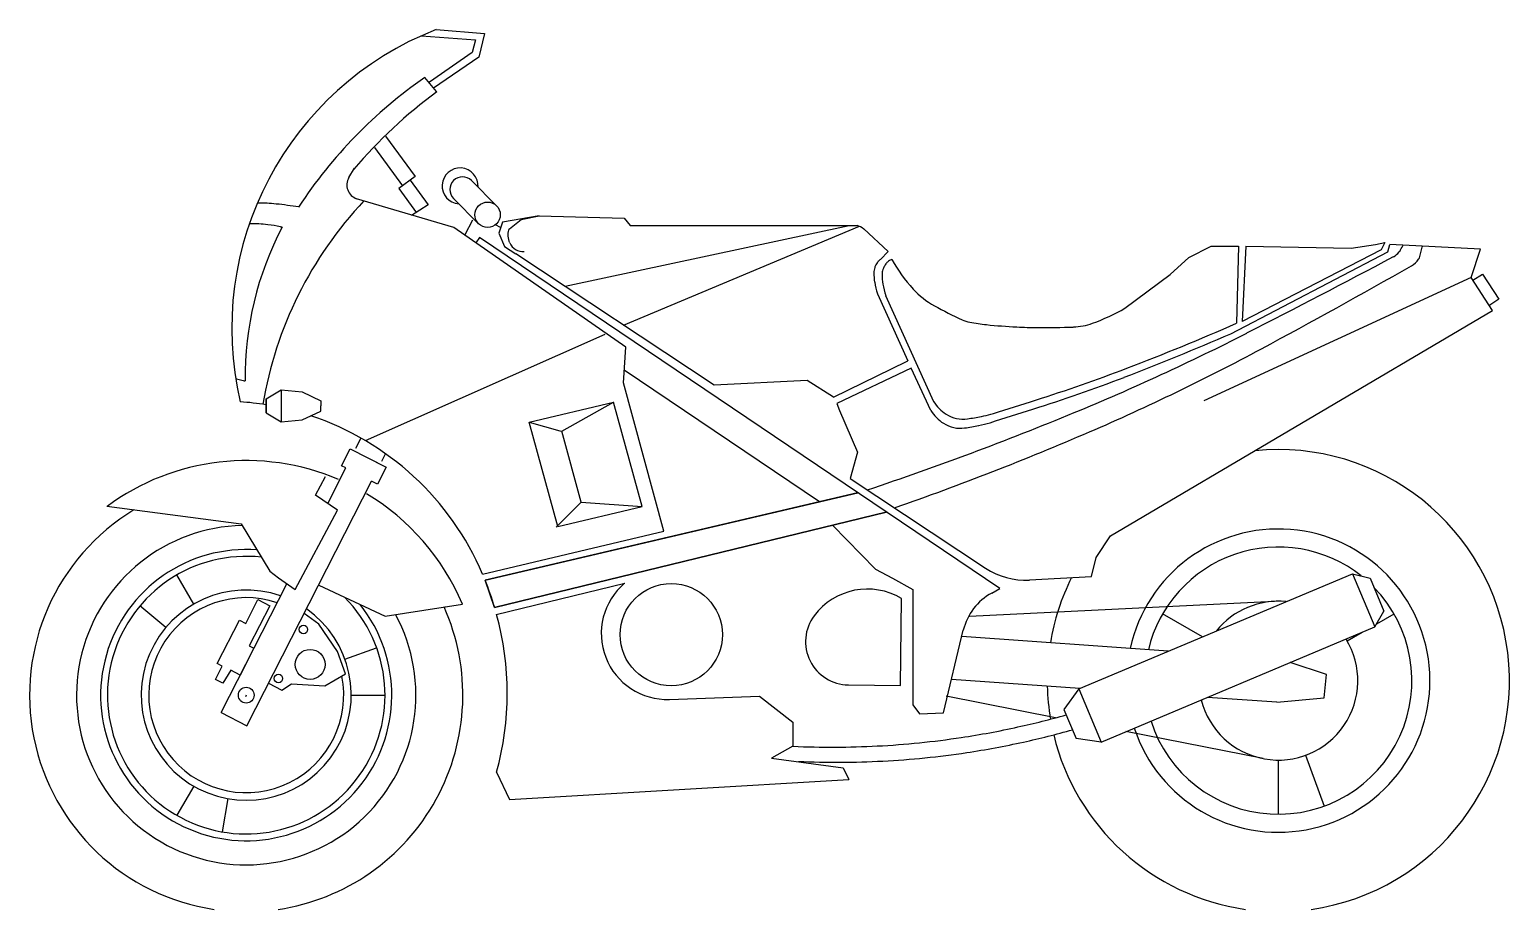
# Model space of a CAD drawing. Extents: x -205 to 0, y 0 to 122.
import ezdxf

# ---------------------------------------------------------------- set-up
doc = ezdxf.new("R2010")
doc.units = 0
doc.header["$LTSCALE"] = 25
doc.header["$MEASUREMENT"] = 0
doc.layers.get('0').update_dxf_attribs({"linetype": 'CONTINUOUS'})

msp = doc.modelspace()

# ---------------------------------------------------------------- linework, layer by layer
at = {"color": 0, "linetype": 'ByBlock'}
for p, q in [((-150.65, 120.99), (-143.2, 120.4)), ((-148.63, 121.84), (-141.95, 121.31)), ((-141.95, 121.31), (-142.74, 118.04)), ((-143.2, 120.4), (-143.62, 118.65)), ((-143.62, 118.65), (-149.57, 114.55)), ((-142.74, 118.04), (-149, 113.73)), ((-150.19, 115.2), (-150.2, 115.21)), ((-148.59, 113.26), (-150.19, 115.2)), ((-148.59, 113.26), (-148.55, 113.2)), ((-155.63, 107.09), (-151.53, 101.48)), ((-153.23, 100.18), (-157.14, 105.52)), ((-160.71, 101.34), (-159.92, 102.65)), ((-151.53, 101.48), (-153.81, 99.81)), ((-152.21, 100.98), (-149.73, 97.56)), ((-143.73, 100.94), (-140.25, 97.45)), ((-146.19, 94.42), (-159.65, 98.42)), ((-153.81, 99.81), (-151.37, 96.48)), ((-146.23, 98.45), (-142.75, 94.96)), ((-149.73, 97.56), (-152.06, 96.1)), ((-122.37, 77.87), (-146.19, 94.42)), ((-144.6, 93.44), (-143.56, 95.49)), ((-140.44, 94.83), (-139.77, 94.49)), ((-139.42, 95.19), (-139.94, 93.65)), ((-134.36, 96.04), (-139.42, 95.19)), ((-138.49, 94.26), (-136.85, 95.54)), ((-136.85, 95.54), (-134.36, 96.04)), ((-134.36, 96.04), (-122.58, 95.71)), ((-130.77, 86.33), (-91.44, 94.71)), ((-122.69, 80.9), (-90, 94.61)), ((-122.58, 95.71), (-121.75, 94.71)), ((-121.75, 94.71), (-90.34, 94.71)), ((-142.64, 93.04), (-143.15, 92.31)), ((-70.55, 44.42), (-142.64, 93.04)), ((-139.94, 93.65), (-139.15, 91.78)), ((-138.43, 92.3), (-138.54, 92.58)), ((-89.4, 94.23), (-86.01, 91.11)), ((-18.54, 92.1), (-17.24, 92.36)), ((-17.24, 92.36), (-17.76, 91.32)), ((-139.15, 91.78), (-137.59, 90.78)), ((-110.13, 72.58), (-137.59, 90.78)), ((-87.11, 90.02), (-86.01, 91.11)), ((-47, 87.93), (-44.4, 90.28)), ((-44.4, 90.28), (-41.28, 91.84)), ((-41.28, 91.84), (-40.64, 91.84)), ((-40.64, 91.84), (-37.52, 91.84)), ((-38.6, 79.72), (-16.83, 91.04)), ((-37.52, 91.84), (-37.78, 81.18)), ((-36.48, 91.84), (-37, 81.43)), ((-17.76, 91.32), (-37, 81.43)), ((-36.48, 91.84), (-21.92, 91.58)), ((-21.92, 91.58), (-18.54, 92.1)), ((-16.83, 91.04), (-16.54, 92.07)), ((-3.99, 91.42), (-16.54, 92.07)), ((-14.75, 91.88), (-14.71, 91.97)), ((-12.07, 91.71), (-12.05, 91.83)), ((-5.29, 87.51), (-3.99, 91.42)), ((-53.24, 83.25), (-47, 87.93)), ((-5.29, 87.51), (-42.3, 70.42)), ((-2.36, 82.94), (-5.29, 87.51)), ((-5.05, 87.13), (-3.72, 87.98)), ((-3.72, 87.98), (-1.48, 84.49)), ((-87.51, 85.25), (-83.31, 75.97)), ((-86.38, 85), (-79.75, 70.35)), ((-1.48, 84.49), (-2.86, 83.6)), ((-55.22, 51.72), (-2.36, 82.94)), ((-158.42, 64.92), (-125.23, 79.68)), ((-122.7, 72.91), (-122.37, 77.87)), ((-93.59, 70.92), (-83.49, 75.89)), ((-83.49, 75.89), (-83.31, 75.97)), ((-95.54, 56.45), (-122.58, 74.69)), ((-82.84, 74.96), (-93.12, 70.05)), ((-80.13, 69.09), (-82.84, 74.96)), ((-172.19, 70.69), (-170.1, 71.95)), ((-170.1, 71.95), (-170.1, 67.51)), ((-170.1, 71.95), (-167.17, 71.66)), ((-117.08, 52.39), (-122.7, 72.91)), ((-97.23, 73.24), (-110.13, 72.58)), ((-93.59, 70.92), (-97.23, 73.24)), ((-172.19, 68.77), (-172.19, 70.69)), ((-172.19, 70.69), (-172.19, 68.76)), ((-167.17, 71.66), (-164.58, 70.44)), ((-164.58, 70.44), (-164.58, 69.73)), ((-164.58, 69.02), (-164.58, 69.73)), ((-135.73, 67.49), (-124.05, 70.26)), ((-131.23, 66.21), (-124.05, 70.26)), ((-120.08, 55.78), (-124.05, 70.26)), ((-93.12, 70.05), (-92.79, 69.09)), ((-80.9, 70.62), (-80.89, 70.6)), ((-172.19, 68.76), (-170.1, 67.51)), ((-170.1, 67.51), (-167.17, 67.8)), ((-167.17, 67.8), (-164.58, 69.02)), ((-92.79, 69.09), (-90.29, 63.31)), ((-131.77, 53.02), (-135.73, 67.49)), ((-135.73, 67.49), (-131.5, 66.28)), ((-131.5, 66.28), (-131.23, 66.21)), ((-128.54, 56.38), (-131.23, 66.21)), ((-161.73, 61.44), (-160.54, 63.76)), ((-160.54, 63.76), (-155.56, 61.23)), ((-160.54, 63.76), (-155.84, 61.36)), ((-159.73, 63.88), (-159.01, 65.29)), ((-156.17, 62.08), (-155.65, 63.09)), ((-90.29, 63.31), (-91.28, 59.67)), ((-165.33, 57.37), (-163.93, 59.94)), ((-163.65, 56.21), (-161.14, 61.14)), ((-161.14, 61.14), (-161.73, 61.44)), ((-155.56, 61.23), (-156.75, 58.89)), ((-155.84, 61.36), (-155.56, 61.23)), ((-91.28, 59.67), (-72.54, 47.27)), ((-174.85, 25.43), (-157.58, 59.32)), ((-156.75, 58.89), (-157.58, 59.32)), ((-141.86, 45.6), (-90.24, 57.69)), ((-90.29, 57.68), (-141.86, 45.6)), ((-194.21, 55.82), (-175.61, 53.4)), ((-162.29, 55.27), (-165.33, 57.37)), ((-132.01, 52.95), (-128.88, 56.05)), ((-131.77, 53.02), (-120.08, 55.78)), ((-128.88, 56.05), (-128.54, 56.38)), ((-128.54, 56.38), (-120.08, 55.78)), ((-175.61, 53.4), (-171.64, 46.85)), ((-168.14, 44.28), (-162.29, 55.27)), ((-140.56, 41.79), (-86.32, 55.03)), ((-86.32, 55.03), (-140.56, 41.79)), ((-142.22, 46.43), (-117.08, 52.39)), ((-117.08, 52.39), (-117.08, 52.39)), ((-93.72, 53.23), (-87.77, 47.11)), ((-57.21, 48.75), (-55.22, 51.72)), ((-57.87, 46.1), (-57.21, 48.75)), ((-182.2, 42.27), (-184.54, 46.31)), ((-178.41, 27.25), (-169.31, 45.1)), ((-171.64, 46.85), (-170.47, 45.92)), ((-170.47, 45.92), (-168.14, 44.28)), ((-140.56, 41.79), (-141.86, 45.6)), ((-140.33, 40.82), (-122.52, 45.17)), ((-87.77, 47.11), (-85.42, 45.85)), ((-85.42, 45.85), (-82.61, 44.29)), ((-66.47, 45.62), (-57.87, 46.1)), ((-59.64, 30.55), (-21.73, 46.49)), ((-21.73, 46.49), (-18.63, 39.12)), ((-21.73, 46.49), (-19.29, 45.85)), ((-19.29, 45.85), (-17.38, 41.31)), ((-164.87, 44.89), (-155.71, 40.63)), ((-84.33, 31), (-84.17, 43.04)), ((-82.61, 44.29), (-82.61, 28.34)), ((-71.69, 43.8), (-70.55, 44.42)), ((-186.07, 39.03), (-189.65, 42.02)), ((-175, 39.6), (-173.32, 42.9)), ((-171.68, 42.06), (-174.51, 36.51)), ((-173.32, 42.9), (-171.68, 42.06)), ((-164.87, 39.51), (-166.92, 41)), ((-155.71, 40.63), (-144.99, 42.29)), ((-32.55, 42.66), (-74.77, 40.55)), ((-18.62, 39.12), (-17.38, 41.31)), ((-178.94, 34.05), (-175.88, 40.05)), ((-175.88, 40.05), (-175, 39.6)), ((-162.27, 35.7), (-164.87, 39.51)), ((-56.54, 23.17), (-18.63, 39.12)), ((-42.52, 37.75), (-48.02, 40.93)), ((-18.38, 39.54), (-15.98, 40.93)), ((-78.39, 27.24), (-75.63, 38.66)), ((-47.25, 35.76), (-75.84, 37.78)), ((-22.47, 37.18), (-20.41, 38.37)), ((-173.86, 36.18), (-175.76, 32.45)), ((-174.51, 36.51), (-173.86, 36.18)), ((-161.16, 32.63), (-162.27, 35.7)), ((-161.26, 34.65), (-156.87, 36.24)), ((-179.2, 31.86), (-178.26, 33.7)), ((-178.26, 33.7), (-178.94, 34.05)), ((-177.08, 33.12), (-178.16, 31.33)), ((-175.76, 32.45), (-177.08, 33.12)), ((-25.34, 32.53), (-30.34, 34.19)), ((-178.16, 31.33), (-179.2, 31.86)), ((-171.84, 31.33), (-169.99, 30.38)), ((-169.99, 30.38), (-168.68, 31.23)), ((-168.68, 31.23), (-164.04, 30.95)), ((-164.04, 30.95), (-161.16, 32.63)), ((-91.54, 31.09), (-84.33, 31)), ((-59.5, 30.61), (-77.27, 31.86)), ((-25.64, 29.28), (-25.34, 32.53)), ((-174.93, 29.67), (-175.05, 29.46)), ((-160.38, 29.67), (-155.71, 29.67)), ((-116.3, 29.09), (-103.85, 29.55)), ((-103.85, 29.55), (-99.22, 25.91)), ((-62.84, 26.53), (-78, 29.52)), ((-59.64, 30.55), (-61.7, 27.7)), ((-59.64, 30.55), (-56.54, 23.17)), ((-32.21, 28.68), (-41.82, 29.36)), ((-32.21, 28.68), (-25.64, 29.28)), ((-178.41, 27.25), (-174.85, 25.43)), ((-82.61, 28.34), (-81.67, 27.09)), ((-81.67, 27.09), (-78.39, 27.24)), ((-61.7, 27.7), (-60.01, 23.68)), ((-99.22, 25.91), (-99.22, 22.6)), ((-34.12, 20.88), (-53.1, 24.62)), ((-99.22, 22.6), (-102.19, 20.94)), ((-56.52, 23.18), (-60.01, 23.68)), ((-102.19, 20.94), (-92.27, 19.62)), ((-32, 20.68), (-32, 13.18)), ((-28.24, 21.34), (-25.67, 14.29)), ((-140.26, 19.02), (-138.48, 15.23)), ((-92.27, 19.62), (-91.47, 18.01)), ((-182.2, 17.07), (-184.54, 13.03)), ((-182.2, 17.07), (-184.54, 13.03)), ((-182.2, 17.07), (-184.54, 13.03)), ((-182.2, 17.07), (-184.54, 13.03)), ((-138.48, 15.23), (-91.47, 18.01)), ((-177.46, 15.34), (-178.27, 10.75))]:
    msp.add_line(p, q, dxfattribs=at)
for centre, radius in [((-141.5, 96.2), 1.76), ((-116.07, 38.05), 7.08), ((-167.01, 38.76), 0.584), ((-166.08, 33.93), 2.07), ((-174.93, 29.67), 1.09), ((-170.47, 31.97), 0.584)]:
    msp.add_circle(centre, radius, dxfattribs=at)
for centre, radius, start, end in [((-132.49, 80.43), 44.44, 111.3023, 193.187), ((-113.12, 61.61), 65.17, 124.6701, 146.8251), ((-110.12, 60.56), 65.17, 126.1273, 139.9546), ((-145.31, 100.19), 2.49, 356.3052, 265.9906), ((-158.99, 100.31), 2, 149.054, 250.8539), ((-144.98, 99.69), 1.76, 44.9742, 224.9742), ((-172.82, 80.79), 17.01, 83.0908, 91.7358), ((-119.44, 61.09), 53.91, 136.6233, 170.5411), ((-176.42, 43.66), 54.32, 80.7379, 84.0372), ((-130.63, 73.77), 44.44, 152.2504, 180.7467), ((-173.97, 77.93), 17.01, 91.7358, 91.796), ((-173.97, 77.93), 17.01, 83.0908, 91.7358), ((-173.97, 77.93), 17.01, 77.1953, 83.0908), ((-173.97, 77.93), 17.01, 76.3852, 77.1953), ((-90.76, 92.75), 2, 47.4695, 77.9771), ((-136.71, 93.37), 2, 153.4511, 203.184), ((-136.59, 93.09), 2, 203.184, 274.5601), ((-638.15, 1259.42), 1324.24, 297.02951, 298.01928), ((-17.34, 92.79), 2.72, 298.0193, 319.9997), ((-15.8, 91.5), 0.707, 319.9997, 329.055), ((-51.65, 112.99), 42.51, 329.055, 330.2215), ((-13.25, 90.49), 0.811, 326.4901, 343.3125), ((-44.12, 99.74), 33.04, 343.3125, 345.9392), ((-85.59, 88.16), 2.41, 162.8047, 180), ((-80.07, 88.16), 7.94, 180, 189.4538), ((-85.99, 88.29), 1.99, 150.2691, 162.8047), ((-84.59, 87.48), 3.61, 140.9656, 150.2691), ((-86.37, 88.93), 1.31, 123.9163, 140.9656), ((-84.46, 87.91), 2.41, 162.8047, 180), ((-84.86, 88.03), 1.99, 150.2691, 162.8047), ((-83.45, 87.23), 3.61, 140.9656, 150.2691), ((-85.24, 88.68), 1.31, 123.9163, 140.9656), ((-84.61, 87.74), 2.45, 111.4501, 123.9163), ((-67.26, 99.92), 20.76, 208.4874, 222.4312), ((-468.73, 888.19), 919.61, 298.18782, 299.66817), ((-14.96, 91.61), 2.85, 299.6682, 326.4901), ((-76.63, 88.73), 11.42, 189.4538, 197.7353), ((-78.93, 87.91), 7.94, 180, 189.4538), ((-75.5, 88.48), 11.42, 189.4538, 197.7353), ((-74.08, 93.68), 11.52, 222.4312, 241.1866), ((-48.21, 140.7), 65.18, 241.1866, 244.9681), ((-67.61, 108.34), 28.91, 289.9711, 299.8149), ((-73.96, 85.56), 4.32, 244.9681, 259.6885), ((-69.5, 110.07), 29.23, 259.6885, 264.2855), ((-63.03, 174.81), 94.3, 264.2855, 266.8446), ((-65.35, 132.71), 52.13, 266.8446, 270), ((-65.35, 235.96), 155.39, 270, 271.8275), ((-60.66, 89.21), 8.56, 271.8275, 289.9711), ((-172.38, 388.16), 335.2, 290.8675, 293.6771), ((-185.9, 372.95), 329.08, 292.4409, 297.0295), ((-172.76, 386.9), 335.2, 290.8675, 293.594), ((-184.37, 357.6), 317.63, 293.4178, 298.1878), ((-136.89, 295.05), 235.56, 287.6149, 290.8675), ((-173.99, 79.99), 6.89, 249.5386, 252.1075), ((-173.99, 79.99), 6.89, 252.1075, 258.6896), ((-173.99, 79.99), 6.89, 258.6896, 260.9509), ((-137.27, 293.79), 235.56, 287.6149, 290.8675), ((-178.42, 31.04), 39.34, 80.8895, 86.1293), ((-75.1, 73.21), 5.46, 211.59, 237.9698), ((-1430.38, 4368.98), 4509.9, 287.53682, 287.61488), ((-178.42, 31.04), 39.34, 23.0275, 71.5818), ((-231.28, 482.85), 447.98, 288.5309, 292.4409), ((-75.48, 71.95), 5.46, 211.59, 237.9698), ((-75.55, 72.5), 4.62, 237.9698, 257.4629), ((-75.64, 72.07), 4.18, 257.4629, 277.9654), ((-79.73, 101.26), 33.65, 277.9654, 281.3175), ((-76.27, 83.98), 16.03, 281.3175, 286.1749), ((-1430.76, 4367.72), 4509.9, 287.53585, 287.61488), ((-75.93, 82.81), 14.82, 286.1749, 287.5368), ((-212.65, 422.9), 388.78, 289.1441, 293.4178), ((-75.93, 71.24), 4.62, 237.9698, 257.4629), ((-76.02, 70.81), 4.18, 257.4629, 277.9654), ((-80.1, 100), 33.65, 277.9654, 281.3175), ((-76.65, 82.72), 16.03, 281.3175, 287.1617), ((-32, 31.68), 32, 278.1487, 95.8503), ((-174.93, 29.67), 32.48, 66.8226, 126.4041), ((-174.93, 29.67), 32.48, 22.8485, 59.1774), ((-174.93, 29.67), 30, 121.2056, 261.5254), ((-174.93, 29.67), 23.5, 91.328, 28.4067), ((-32, 31.68), 21, 198.2366, 167.7527), ((-174.93, 29.67), 20.16, 85.6861, 38.5562), ((-32, 31.68), 18.5, 51.5905, 166.6329), ((-174.93, 29.67), 19.22, 83.658, 44.8773), ((-67.02, 55.6), 10, 236.4953, 273.1821), ((-180.28, 29.94), 41.49, 16.6146, 22.1697), ((-116.64, 38.2), 9.12, 130.176, 272.1102), ((-32, 31.68), 32, 153.5248, 170.5866), ((-174.93, 29.67), 14.55, 70.9007, 55.0993), ((-174.93, 29.67), 13.5, 71.5196, 11.2983), ((-88.92, 35.2), 9.16, 58.7641, 143.5128), ((-67.85, 36.78), 8, 118.6281, 166.3998), ((-32, 31.68), 18.5, 197.6166, 44.2941), ((-174.93, 29.67), 30, 278.4746, 24.0393), ((-32, 31.68), 11, 84.3955, 141.2261), ((-180.28, 29.94), 41.49, 344.7378, 15.2326), ((-91.47, 37.09), 6, 143.5128, 269.3008), ((-32, 31.68), 11, 194.0535, 31.5681), ((-32, 31.68), 32, 181.3453, 189.5913), ((-93.78, 142.37), 119.9, 282.3879, 285.6796), ((-93.78, 142.37), 119.9, 278.5722, 282.3879), ((-93.02, 140.28), 119.9, 282.3879, 285.7327), ((-93.78, 142.37), 119.9, 267.4002, 272.9862), ((-93.78, 142.37), 119.9, 272.9862, 278.5722), ((-93.02, 140.28), 119.9, 278.5722, 282.3879), ((-32, 31.68), 32, 193.5648, 261.8513), ((-93.02, 140.28), 119.9, 267.4002, 272.9862), ((-93.02, 140.28), 119.9, 272.9862, 278.5722)]:
    msp.add_arc(centre, radius, start, end, dxfattribs=at)

doc.saveas('drawing.dxf')
